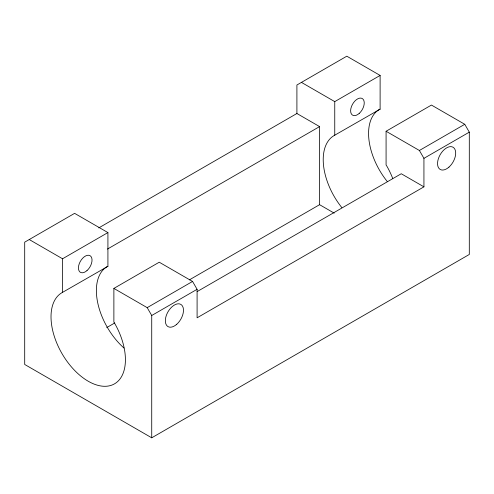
<?xml version="1.0" encoding="UTF-8"?>
<svg xmlns="http://www.w3.org/2000/svg" width="494" height="494" viewBox="0 0 494 494"><rect width="100%" height="100%" fill="white"/><g stroke="black" fill="none" stroke-linecap="round" stroke-linejoin="round"><path stroke-width="0.74" d="M341.817 207.579A52.611 30.375 60 0 1 334.111 135.554L380.108 109.174L380.121 75.428L346.807 56.193L296.906 85.005L296.906 113.503L98.757 227.907M29.239 239.541L62.553 258.776L107.92 232.581L107.92 266.322L61.911 292.714A52.611 30.375 60 0 0 61.911 353.463A52.611 30.375 60 0 0 114.522 383.838A52.611 30.375 60 0 0 114.522 323.088L113.879 322.144L113.879 288.41L159.247 262.215L192.561 281.45L197.094 289.311L197.094 317.809L423.932 186.843L423.932 158.346L419.394 150.485L386.08 131.256L386.08 164.99L386.722 165.928A52.611 30.375 60 0 1 392.637 178.241M301.439 82.387L334.753 101.622L380.121 75.428M107.426 249.087L319.587 126.6L319.587 204.689L189.344 279.888M386.08 131.256L431.447 105.061L464.761 124.297L469.3 132.151L469.3 254.459L151.726 437.808L24.7 364.467L24.7 242.159L74.606 213.352L107.92 232.581M106.741 327.578L114.738 322.965M113.879 288.41L147.193 307.645L192.561 281.45M419.394 150.485L464.761 124.297M151.726 437.808L151.726 315.499L197.094 289.311M423.932 158.346L469.3 132.151M197.094 291.614L401.252 173.746L423.932 186.843M380.108 109.174L379.466 109.372A52.611 30.375 60 0 0 387.173 181.397M107.92 266.322L107.278 266.519A52.611 30.375 60 0 0 123.951 348.017M296.906 113.503L319.587 126.6M319.587 204.689L334.191 213.124M147.193 307.645L151.726 315.499M334.753 101.622L334.753 135.356M62.553 258.776L62.553 292.516M359.2 113.435A9.627 5.558 -60 0 0 362.25 98.522A9.627 5.558 -60 0 0 350.864 108.618A9.627 5.558 -60 0 0 359.2 113.435M448.966 167.108A12.832 7.41 -60 0 0 453.035 147.231A12.832 7.41 -60 0 0 437.851 160.692A12.832 7.41 -60 0 0 448.966 167.108M86.993 270.589A9.627 5.558 -60 0 0 90.044 255.682A9.627 5.558 -60 0 0 78.663 265.778A9.627 5.558 -60 0 0 86.993 270.589M176.759 324.268A12.832 7.41 -60 0 0 180.829 304.39A12.832 7.41 -60 0 0 165.651 317.852A12.832 7.41 -60 0 0 176.759 324.268"/></g></svg>
